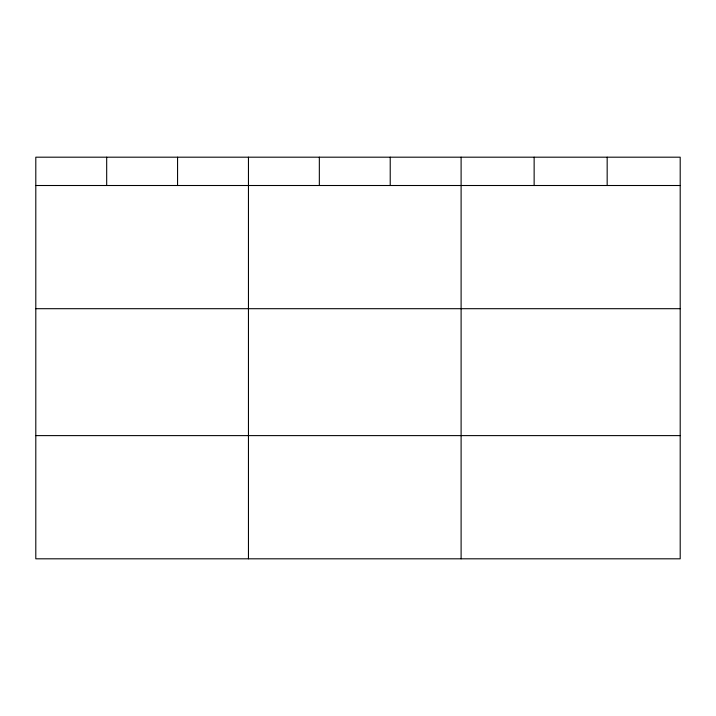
<?xml version="1.0" encoding="UTF-8"?>
<svg xmlns="http://www.w3.org/2000/svg" width="716" height="716" viewBox="0 0 716 716"><rect width="100%" height="100%" fill="white"/><g stroke="black" fill="none" stroke-linecap="round" stroke-linejoin="round"><path stroke-width="1.07" d="M680.2 185.507L680.2 558.811L35.8 558.811L35.8 157.189L680.2 157.189L680.2 185.507L35.8 185.507M35.8 308.694L680.2 308.694M35.8 435.614L680.2 435.614M607.168 157.189L607.168 185.507M534.136 157.189L534.136 185.507M461.104 157.189L461.104 558.811M390.22 157.189L390.22 185.507M319.336 157.189L319.336 185.507M248.452 157.189L248.452 558.811M177.568 157.189L177.568 185.507M106.684 157.189L106.684 185.507"/></g></svg>
